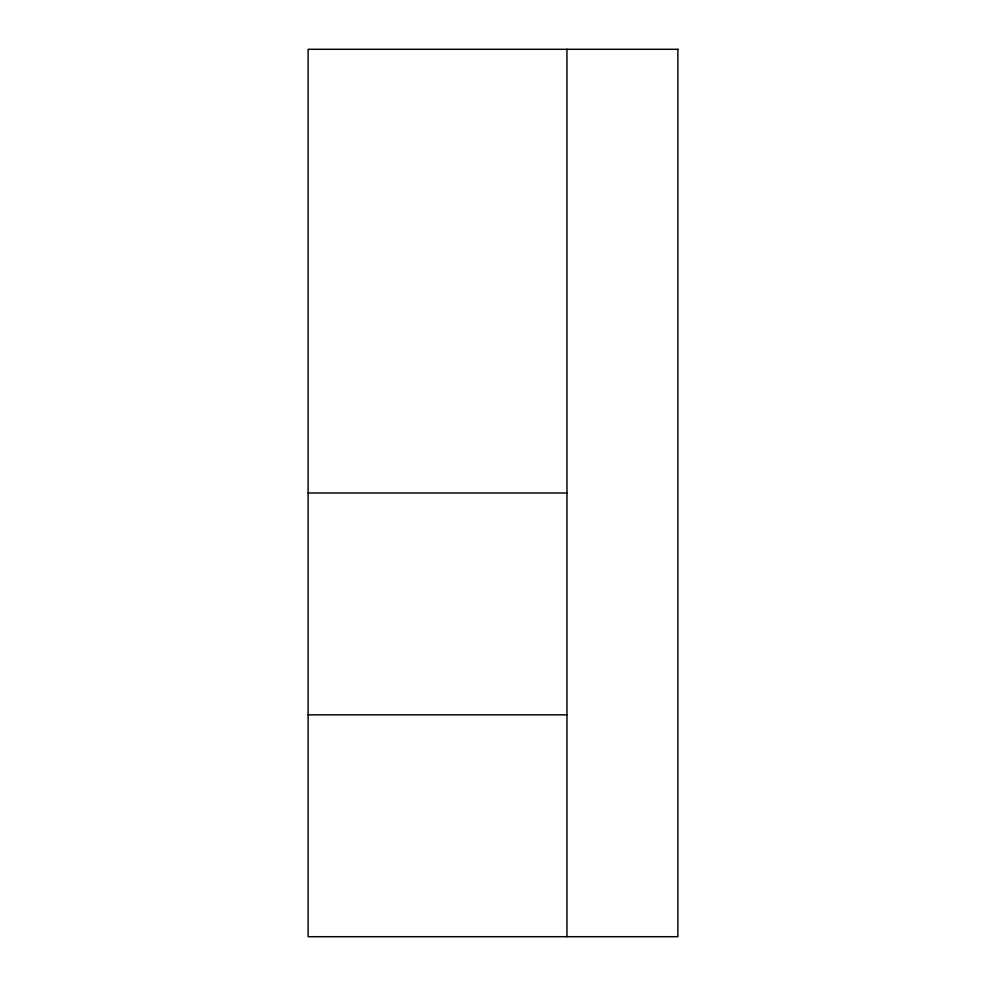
<?xml version="1.0" encoding="UTF-8"?>
<svg xmlns="http://www.w3.org/2000/svg" width="986" height="986" viewBox="0 0 986 986"><rect width="100%" height="100%" fill="white"/><g stroke="black" fill="none" stroke-linecap="round" stroke-linejoin="round"><path stroke-width="1.48" d="M308.125 493L566.95 493M308.125 714.85L566.95 714.85M566.95 49.3L566.95 936.7M677.875 49.3L308.125 49.3L308.125 936.7L677.875 936.7L677.875 49.3"/></g></svg>
